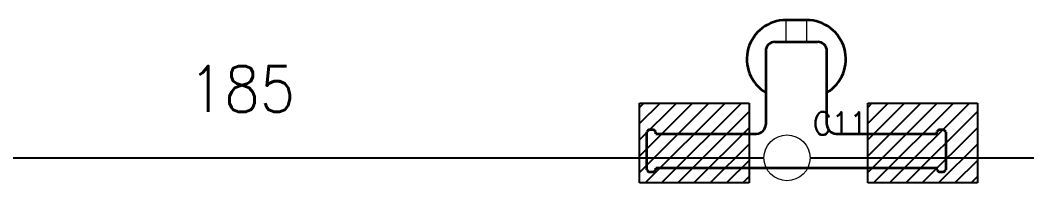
# Model space of a CAD drawing. Header units: inches. Extents: x 47316 to 59086, y 3141 to 11743.
# Drawn here: x 51351 to 51460.4, y 4858.3 to 4876 of the extents above; entities that cross this region are included whole.
import ezdxf

# ---------------------------------------------------------------- set-up
doc = ezdxf.new("R2010")
doc.units = ezdxf.units.IN
doc.header["$MEASUREMENT"] = 0
doc.layers.add('_BLACK_HOLE', color=7, linetype='Continuous')
doc.styles.get("Standard").update_dxf_attribs({"font": ''})
doc.styles.get('Standard').set_extended_font_data('SimSun')
doc.linetypes.add('_VH_OTCON', pattern='A,0.0001,[7,VeSys.shx,S=0.1,R=0,X=0,Y=0],-0.4,[7,VeSys.shx,S=0.1,R=0,X=0,Y=0],-0.4,["X",Standard,S=1,R=0,X=-0.5,Y=-0.5],-0.0001,[7,VeSys.shx,S=0.1,R=0,X=0,Y=0],-0.4', length=1.2002)

msp = doc.modelspace()

# ---------------------------------------------------------------- linework, layer by layer
at = {"layer": '_BLACK_HOLE', "lineweight": 35, "ltscale": 0.1125}
msp.add_line((51436.44, 4876.03), (51434.19, 4876.03), dxfattribs=at)
at = {"layer": '_BLACK_HOLE', "lineweight": 13, "ltscale": 0.11875}
for p, q in [((51434.19, 4876.03), (51434.19, 4873.66)), ((51436.44, 4873.66), (51436.44, 4876.03))]:
    msp.add_line(p, q, dxfattribs=at)
at = {"layer": '_BLACK_HOLE', "lineweight": 35, "ltscale": 0.2325}
msp.add_line((51432.99, 4873.66), (51437.64, 4873.66), dxfattribs=at)
at = {"layer": '_BLACK_HOLE', "lineweight": 35, "ltscale": 0.4}
for p, q in [((51431.99, 4872.66), (51431.99, 4864.66)), ((51438.64, 4864.66), (51438.64, 4872.66))]:
    msp.add_line(p, q, dxfattribs=at)
at = {"layer": '_BLACK_HOLE'}
for p, q in [((51425.82, 4866.99), (51418.29, 4859.45)), ((51424.05, 4866.99), (51418.29, 4861.22)), ((51422.29, 4866.99), (51418.29, 4862.99)), ((51420.52, 4866.99), (51418.29, 4864.76)), ((51418.75, 4866.99), (51418.29, 4866.52)), ((51418.29, 4858.3), (51418.29, 4866.99)), ((51418.29, 4866.99), (51430.19, 4866.99)), ((51427.59, 4866.99), (51418.9, 4858.3)), ((51429.36, 4866.99), (51420.67, 4858.3)), ((51430.19, 4866.99), (51430.19, 4858.3)), ((51450.61, 4866.99), (51443.07, 4859.45)), ((51448.84, 4866.99), (51443.07, 4861.22)), ((51447.07, 4866.99), (51443.07, 4862.99)), ((51445.3, 4866.99), (51443.07, 4864.76)), ((51443.53, 4866.99), (51443.07, 4866.52)), ((51443.07, 4858.3), (51443.07, 4866.99)), ((51443.07, 4866.99), (51454.98, 4866.99)), ((51452.37, 4866.99), (51443.68, 4858.3)), ((51454.14, 4866.99), (51445.45, 4858.3)), ((51454.98, 4866.99), (51454.98, 4858.3)), ((51430.19, 4866.06), (51422.44, 4858.3)), ((51454.98, 4866.06), (51447.22, 4858.3)), ((51430.19, 4864.29), (51424.2, 4858.3)), ((51454.98, 4864.29), (51448.99, 4858.3)), ((51430.19, 4862.52), (51425.97, 4858.3)), ((51454.98, 4862.52), (51450.75, 4858.3)), ((51430.19, 4860.75), (51427.74, 4858.3)), ((51454.98, 4860.75), (51452.52, 4858.3)), ((51430.19, 4858.3), (51418.29, 4858.3)), ((51430.19, 4858.99), (51429.51, 4858.3)), ((51454.98, 4858.3), (51443.07, 4858.3)), ((51454.98, 4858.99), (51454.29, 4858.3))]:
    msp.add_line(p, q, dxfattribs=at)
at = {"layer": '_BLACK_HOLE', "lineweight": 35, "ltscale": 0.017678}
for p, q in [((51419.31, 4864.11), (51419.06, 4863.86)), ((51420.06, 4863.86), (51419.81, 4864.11)), ((51450.81, 4864.11), (51450.56, 4863.86)), ((51451.56, 4863.86), (51451.31, 4864.11)), ((51419.06, 4859.71), (51419.31, 4859.46)), ((51419.81, 4859.46), (51420.06, 4859.71)), ((51450.56, 4859.71), (51450.81, 4859.46)), ((51451.31, 4859.46), (51451.56, 4859.71))]:
    msp.add_line(p, q, dxfattribs=at)
at = {"layer": '_BLACK_HOLE', "lineweight": 35, "ltscale": 0.2075}
for p, q in [((51419.06, 4859.71), (51419.06, 4863.86)), ((51451.56, 4863.86), (51451.56, 4859.71))]:
    msp.add_line(p, q, dxfattribs=at)
at = {"layer": '_BLACK_HOLE', "lineweight": 35, "ltscale": 0.025}
for p, q in [((51419.31, 4864.11), (51419.81, 4864.11)), ((51450.81, 4864.11), (51451.31, 4864.11)), ((51419.81, 4859.46), (51419.31, 4859.46)), ((51451.31, 4859.46), (51450.81, 4859.46))]:
    msp.add_line(p, q, dxfattribs=at)
at = {"layer": '_BLACK_HOLE', "lineweight": 35, "ltscale": 0.01}
for p, q in [((51420.06, 4863.66), (51420.06, 4863.86)), ((51450.56, 4863.66), (51450.56, 4863.86)), ((51420.06, 4859.71), (51420.06, 4859.91)), ((51450.56, 4859.71), (51450.56, 4859.91))]:
    msp.add_line(p, q, dxfattribs=at)
at = {"layer": '_BLACK_HOLE', "lineweight": 35}
for p, q in [((51420.06, 4863.66), (51430.99, 4863.66)), ((51439.64, 4863.66), (51450.56, 4863.66)), ((51450.56, 4859.91), (51420.06, 4859.91))]:
    msp.add_line(p, q, dxfattribs=at)
at = {"layer": '_BLACK_HOLE', "linetype": '_VH_OTCON', "lineweight": -3, "ltscale": 5}
for p, q in [((51317.14, 4861.03), (51431.8, 4861.03)), ((51436.8, 4861.03), (51505.48, 4861.03))]:
    msp.add_line(p, q, dxfattribs=at)
at = {"layer": '_BLACK_HOLE', "linetype": 'Continuous', "lineweight": 15}
msp.add_circle((51434.3, 4861.03), 2.5, dxfattribs=at)
at = {"layer": '_BLACK_HOLE', "lineweight": 35}
for centre, radius, start, end in [((51434.19, 4871.78), 4.25, 90, 238.8254), ((51436.44, 4871.78), 4.25, 301.1746, 90), ((51432.99, 4872.66), 1, 90, 180), ((51437.64, 4872.66), 1, 0, 90), ((51430.99, 4864.66), 1, 270, 0), ((51439.64, 4864.66), 1, 180, 270)]:
    msp.add_arc(centre, radius, start, end, dxfattribs=at)

# ---------------------------------------------------------------- texts
at = {"layer": '_BLACK_HOLE', "color": 7, "linetype": '_VH_OTCON', "lineweight": 18, "ltscale": 5, "insert": (51369.33, 4871.03), "char_height": 5, "width": 12.8571, "attachment_point": 1}
msp.add_mtext('\\Fromans.shx;\\W0.9000000000;\\T1.0000000000;\\o\\l185', dxfattribs=at)
at = {"layer": '_BLACK_HOLE', "color": 21, "linetype": 'Continuous', "lineweight": 15, "insert": (51437.12, 4866.03), "char_height": 2.5, "width": 6.5357, "attachment_point": 1}
msp.add_mtext('\\Fromans.shx;\\W0.9000000000;\\T1.0000000000;\\o\\lC11', dxfattribs=at)

doc.saveas('drawing.dxf')
